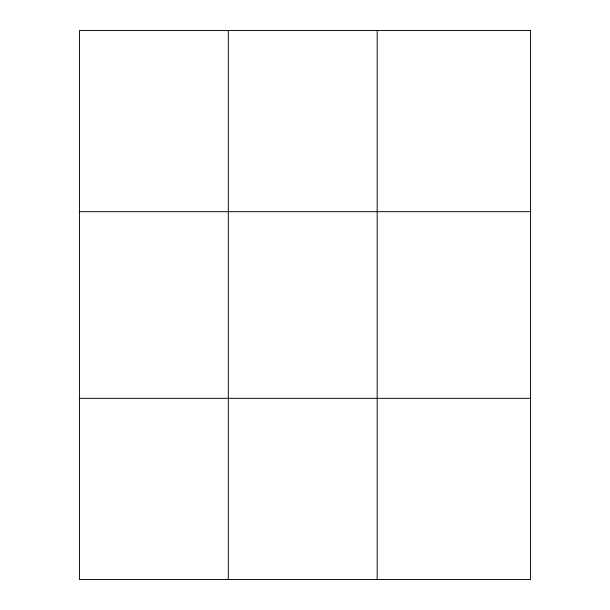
<?xml version="1.0" encoding="UTF-8"?>
<svg xmlns="http://www.w3.org/2000/svg" width="610" height="610" viewBox="0 0 610 610"><rect width="100%" height="100%" fill="white"/><g stroke="black" fill="none" stroke-linecap="round" stroke-linejoin="round"><path stroke-width="0.91" d="M228.308 579.5L228.308 30.5M377.178 579.5L377.178 30.5M79.437 211.67L530.563 211.67M79.437 398.33L530.563 398.33M530.563 30.5L530.563 579.5L79.437 579.5L79.437 30.5L530.563 30.5"/></g></svg>
